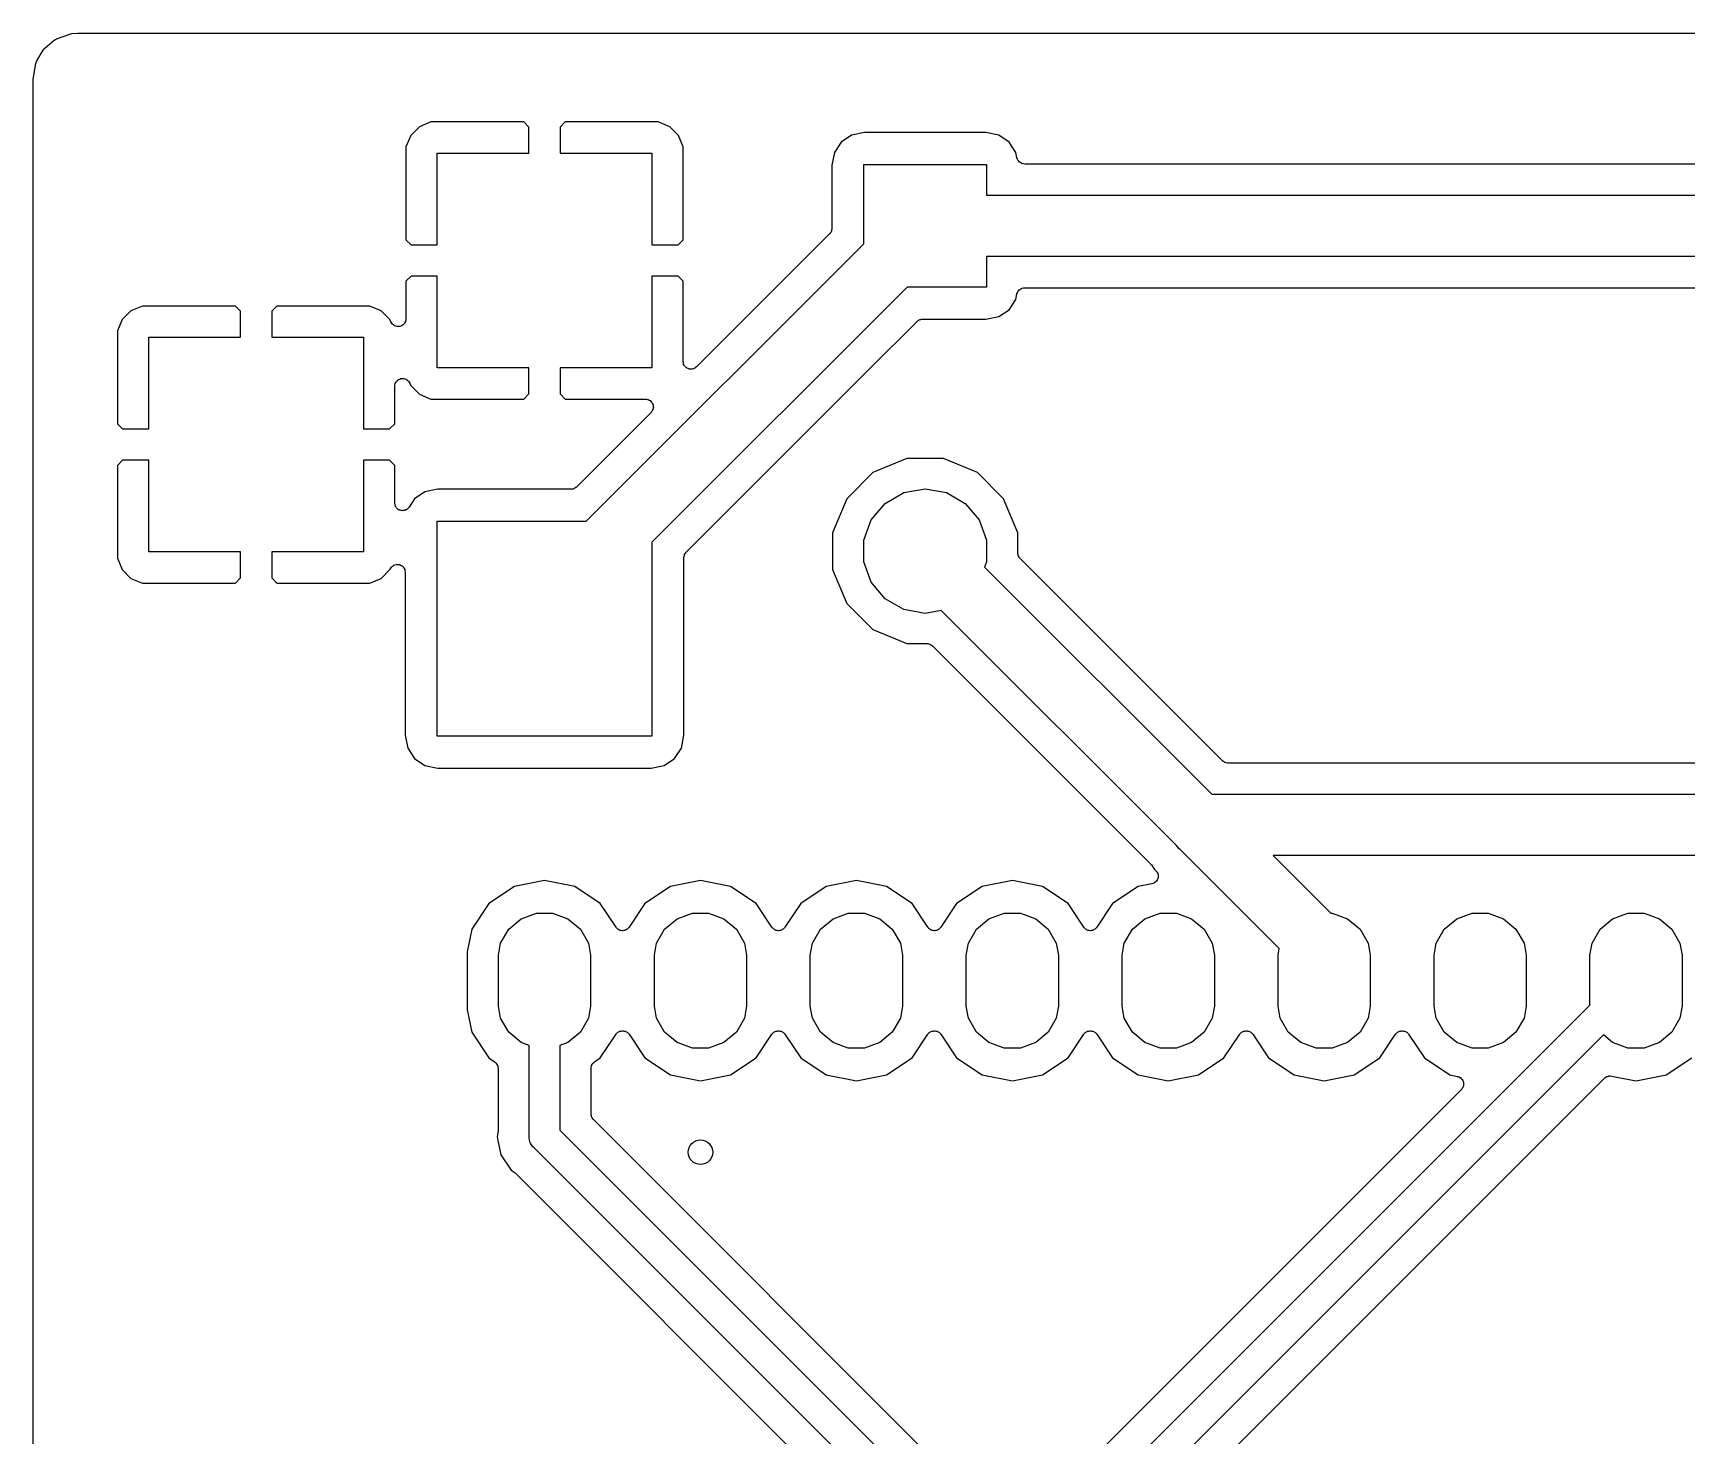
# Model space of a CAD drawing. Extents: x 106 to 188.7, y -135.7 to -88.7.
# Drawn here: x 105.97 to 132.91, y -111.56 to -88.7 of the extents above; entities that cross this region are included whole.
import ezdxf

# ---------------------------------------------------------------- set-up
doc = ezdxf.new("R2010")
doc.units = 0
doc.header["$MEASUREMENT"] = 0
doc.layers.add('BLACK', color=7, linetype='CONTINUOUS')

msp = doc.modelspace()

# ---------------------------------------------------------------- linework, layer by layer
at = {"layer": 'BLACK', "linetype": 'CONTINUOUS'}
for p, q in [((106.158, -88.9415), (106.311, -88.8132)), ((106.311, -88.8132), (106.332, -88.8009)), ((106.332, -88.8009), (106.349, -88.7912)), ((106.349, -88.7912), (106.566, -88.7125)), ((106.566, -88.7125), (106.582, -88.7096)), ((106.582, -88.7096), (106.598, -88.7053)), ((106.598, -88.7053), (106.699, -88.6965)), ((106.699, -88.6965), (106.704, -88.697)), ((106.704, -88.697), (106.71, -88.696)), ((106.71, -88.696), (187.9, -88.696)), ((106.015, -89.1895), (106.03, -89.148)), ((106.03, -89.148), (106.13, -88.9753)), ((106.13, -88.9753), (106.158, -88.9415)), ((106.13, -88.9753), (106.13, -88.9753)), ((105.97, -89.4459), (106.015, -89.1895)), ((105.968, -89.4679), (105.97, -89.457)), ((105.968, -127.777), (105.968, -89.4679)), ((105.97, -89.457), (105.97, -89.4459)), ((112.262, -90.2219), (112.119, -90.3648)), ((112.449, -90.1446), (112.262, -90.2219)), ((113.962, -90.1446), (112.449, -90.1446)), ((114.046, -90.229), (113.962, -90.1446)), ((114.046, -90.6526), (114.046, -90.229)), ((114.638, -90.1446), (114.554, -90.229)), ((114.554, -90.229), (114.554, -90.6526)), ((116.151, -90.1446), (114.638, -90.1446)), ((116.338, -90.2219), (116.151, -90.1446)), ((116.481, -90.3648), (116.338, -90.2219)), ((112.119, -90.3648), (112.042, -90.5516)), ((116.558, -90.5516), (116.481, -90.3648)), ((119.134, -90.4718), (119.021, -90.6398)), ((119.302, -90.3595), (119.134, -90.4718)), ((119.513, -90.3176), (119.302, -90.3595)), ((121.487, -90.3176), (119.513, -90.3176)), ((121.698, -90.3595), (121.487, -90.3176)), ((121.866, -90.4718), (121.698, -90.3595)), ((121.979, -90.6398), (121.866, -90.4718)), ((112.042, -90.5516), (112.042, -92.0643)), ((112.55, -92.1487), (112.55, -90.6526)), ((112.55, -90.6526), (114.046, -90.6526)), ((114.554, -90.6526), (116.05, -90.6526)), ((116.05, -90.6526), (116.05, -92.1487)), ((116.558, -92.0643), (116.558, -90.5516)), ((119.021, -90.6398), (118.98, -90.8505)), ((121.996, -90.7278), (121.979, -90.6398)), ((122.004, -90.7471), (121.996, -90.7278)), ((122.011, -90.7665), (122.004, -90.7471)), ((122.012, -90.7676), (122.011, -90.7665)), ((122.012, -90.7689), (122.012, -90.7676)), ((122.026, -90.7844), (122.012, -90.7689)), ((122.039, -90.8003), (122.026, -90.7844)), ((118.98, -90.8505), (118.98, -91.8803)), ((119.5, -92.1309), (119.5, -90.838)), ((119.5, -90.838), (121.5, -90.838)), ((121.5, -90.838), (121.5, -91.338)), ((122.04, -90.801), (122.039, -90.8003)), ((122.041, -90.802), (122.04, -90.801)), ((122.059, -90.812), (122.041, -90.802)), ((122.077, -90.8223), (122.059, -90.812)), ((122.079, -90.8226), (122.077, -90.8223)), ((122.08, -90.8233), (122.079, -90.8226)), ((122.1, -90.8264), (122.08, -90.8233)), ((122.121, -90.83), (122.1, -90.8264)), ((146.082, -90.83), (122.121, -90.83)), ((121.5, -91.338), (146.172, -91.338)), ((112.042, -92.0643), (112.126, -92.1487)), ((114.979, -96.6521), (119.5, -92.1309)), ((116.474, -92.1487), (116.558, -92.0643)), ((118.942, -91.9701), (116.775, -94.1376)), ((118.946, -91.9655), (118.942, -91.9701)), ((118.95, -91.9619), (118.946, -91.9655)), ((118.958, -91.9476), (118.95, -91.9619)), ((118.968, -91.934), (118.958, -91.9476)), ((118.969, -91.9286), (118.968, -91.934)), ((118.972, -91.9237), (118.969, -91.9286)), ((118.975, -91.9074), (118.972, -91.9237)), ((118.979, -91.8914), (118.975, -91.9074)), ((118.98, -91.8803), (118.979, -91.8858)), ((118.979, -91.8858), (118.979, -91.8914)), ((112.126, -92.1487), (112.55, -92.1487)), ((116.05, -92.1487), (116.474, -92.1487)), ((145.987, -92.338), (121.5, -92.338)), ((121.5, -92.338), (121.5, -92.838)), ((112.126, -92.6567), (112.042, -92.741)), ((112.55, -92.6567), (112.126, -92.6567)), ((112.55, -94.1527), (112.55, -92.6567)), ((116.474, -92.6567), (116.05, -92.6567)), ((116.05, -92.6567), (116.05, -94.1527)), ((116.558, -92.741), (116.474, -92.6567)), ((112.042, -92.741), (112.042, -93.3543)), ((120.207, -92.838), (116.05, -96.995)), ((116.558, -94.0478), (116.558, -92.741)), ((121.5, -92.838), (120.207, -92.838)), ((121.996, -92.9482), (122.004, -92.9289)), ((122.004, -92.9289), (122.011, -92.9095)), ((122.011, -92.9095), (122.012, -92.9084)), ((122.012, -92.9071), (122.026, -92.8916)), ((122.012, -92.9084), (122.012, -92.9071)), ((122.026, -92.8916), (122.039, -92.8757)), ((122.039, -92.8757), (122.04, -92.875)), ((122.04, -92.875), (122.041, -92.874)), ((122.041, -92.874), (122.059, -92.864)), ((122.059, -92.864), (122.077, -92.8537)), ((122.077, -92.8537), (122.079, -92.8534)), ((122.079, -92.8534), (122.08, -92.8527)), ((122.08, -92.8527), (122.1, -92.8496)), ((122.1, -92.8496), (122.121, -92.846)), ((122.121, -92.846), (134.101, -92.846)), ((107.75, -93.1443), (107.563, -93.2217)), ((109.263, -93.1443), (107.75, -93.1443)), ((109.347, -93.2287), (109.263, -93.1443)), ((109.939, -93.1443), (109.855, -93.2287)), ((111.452, -93.1443), (109.939, -93.1443)), ((111.639, -93.2217), (111.452, -93.1443)), ((121.698, -93.3165), (121.866, -93.2042)), ((121.866, -93.2042), (121.979, -93.0362)), ((121.979, -93.0362), (121.996, -92.9482)), ((107.42, -93.3646), (107.343, -93.5513)), ((107.563, -93.2217), (107.42, -93.3646)), ((109.347, -93.6523), (109.347, -93.2287)), ((109.855, -93.2287), (109.855, -93.6523)), ((111.782, -93.3646), (111.639, -93.2217)), ((111.798, -93.4029), (111.782, -93.3646)), ((111.808, -93.4192), (111.798, -93.4029)), ((111.818, -93.436), (111.808, -93.4192)), ((111.82, -93.4378), (111.818, -93.436)), ((111.821, -93.4401), (111.82, -93.4378)), ((111.837, -93.4519), (111.821, -93.4401)), ((111.851, -93.4643), (111.837, -93.4519)), ((111.854, -93.4653), (111.851, -93.4643)), ((111.856, -93.467), (111.854, -93.4653)), ((111.875, -93.4728), (111.856, -93.467)), ((111.893, -93.4794), (111.875, -93.4728)), ((111.896, -93.4794), (111.893, -93.4794)), ((111.898, -93.4802), (111.896, -93.4794)), ((111.918, -93.4794), (111.898, -93.4802)), ((111.937, -93.4794), (111.918, -93.4794)), ((111.94, -93.4784), (111.937, -93.4794)), ((111.942, -93.4783), (111.94, -93.4784)), ((111.96, -93.4709), (111.942, -93.4783)), ((111.978, -93.4643), (111.96, -93.4709)), ((111.981, -93.4625), (111.978, -93.4643)), ((111.983, -93.4614), (111.981, -93.4625)), ((111.997, -93.4484), (111.983, -93.4614)), ((112.012, -93.436), (111.997, -93.4484)), ((112.014, -93.4335), (112.012, -93.436)), ((112.016, -93.4316), (112.014, -93.4335)), ((112.025, -93.4145), (112.016, -93.4316)), ((112.034, -93.3978), (112.025, -93.4145)), ((112.035, -93.395), (112.034, -93.3978)), ((112.036, -93.3925), (112.035, -93.395)), ((112.039, -93.3734), (112.036, -93.3925)), ((112.042, -93.3543), (112.039, -93.3734)), ((119.588, -94.1759), (120.368, -93.3956)), ((120.368, -93.3956), (120.372, -93.3924)), ((120.372, -93.3924), (120.376, -93.3882)), ((120.376, -93.3882), (120.39, -93.3799)), ((120.39, -93.3799), (120.404, -93.3703)), ((120.404, -93.3703), (120.409, -93.3689)), ((120.409, -93.3689), (120.414, -93.3661)), ((120.414, -93.3661), (120.431, -93.3632)), ((120.431, -93.3632), (120.447, -93.3589)), ((120.447, -93.3589), (120.452, -93.3594)), ((120.452, -93.3594), (120.458, -93.3584)), ((120.458, -93.3584), (121.487, -93.3584)), ((121.487, -93.3584), (121.698, -93.3165)), ((107.343, -93.5513), (107.343, -95.064)), ((107.851, -95.1484), (107.851, -93.6523)), ((107.851, -93.6523), (109.347, -93.6523)), ((109.855, -93.6523), (111.351, -93.6523)), ((111.351, -93.6523), (111.351, -95.1484)), ((114.046, -94.1527), (112.55, -94.1527)), ((114.046, -94.5764), (114.046, -94.1527)), ((116.05, -94.1527), (114.554, -94.1527)), ((114.554, -94.1527), (114.554, -94.5764)), ((116.561, -94.0642), (116.558, -94.0478)), ((116.562, -94.0807), (116.561, -94.0642)), ((116.565, -94.0857), (116.562, -94.0807)), ((116.566, -94.0912), (116.565, -94.0857)), ((116.574, -94.1056), (116.566, -94.0912)), ((116.581, -94.1207), (116.574, -94.1056)), ((116.585, -94.1246), (116.581, -94.1207)), ((116.588, -94.1294), (116.585, -94.1246)), ((116.6, -94.1401), (116.588, -94.1294)), ((116.612, -94.1518), (116.6, -94.1401)), ((116.608, -97.1558), (119.588, -94.176)), ((116.617, -94.1542), (116.612, -94.1518)), ((116.622, -94.1578), (116.617, -94.1542)), ((116.637, -94.1635), (116.622, -94.1578)), ((116.652, -94.1705), (116.637, -94.1635)), ((116.658, -94.171), (116.652, -94.1705)), ((116.663, -94.1729), (116.658, -94.171)), ((116.68, -94.1729), (116.663, -94.1729)), ((116.696, -94.1743), (116.68, -94.1729)), ((116.702, -94.1729), (116.696, -94.1743)), ((116.707, -94.1729), (116.702, -94.1729)), ((116.723, -94.1672), (116.707, -94.1729)), ((116.739, -94.1629), (116.723, -94.1672)), ((116.743, -94.1597), (116.739, -94.1629)), ((116.749, -94.1578), (116.743, -94.1597)), ((116.761, -94.1471), (116.749, -94.1578)), ((116.775, -94.1376), (116.761, -94.1471)), ((119.588, -94.176), (119.588, -94.1759)), ((111.859, -94.4507), (111.862, -94.4317)), ((111.859, -95.064), (111.859, -94.4507)), ((111.862, -94.4317), (111.865, -94.4125)), ((111.865, -94.4125), (111.866, -94.4101)), ((111.866, -94.4101), (111.867, -94.4073)), ((111.867, -94.4073), (111.876, -94.3905)), ((111.876, -94.3905), (111.885, -94.3734)), ((111.885, -94.3734), (111.887, -94.3715)), ((111.887, -94.3715), (111.889, -94.3691)), ((111.889, -94.3691), (111.904, -94.3567)), ((111.904, -94.3567), (111.918, -94.3436)), ((111.918, -94.3436), (111.92, -94.3425)), ((111.92, -94.3425), (111.923, -94.3407)), ((111.923, -94.3407), (111.941, -94.3341)), ((111.941, -94.3341), (111.959, -94.3267)), ((111.959, -94.3267), (111.961, -94.3266)), ((111.961, -94.3266), (111.964, -94.3257)), ((111.964, -94.3257), (111.983, -94.3257)), ((111.983, -94.3257), (112.003, -94.3248)), ((112.003, -94.3248), (112.005, -94.3257)), ((112.005, -94.3257), (112.008, -94.3257)), ((112.008, -94.3257), (112.026, -94.3323)), ((112.026, -94.3323), (112.045, -94.3381)), ((112.045, -94.3381), (112.047, -94.3398)), ((112.047, -94.3398), (112.05, -94.3407)), ((112.05, -94.3407), (112.064, -94.3532)), ((112.064, -94.3532), (112.08, -94.3649)), ((112.08, -94.3649), (112.081, -94.3673)), ((112.081, -94.3673), (112.083, -94.3691)), ((112.083, -94.3691), (112.093, -94.3858)), ((112.093, -94.3858), (112.103, -94.4021)), ((112.103, -94.4021), (112.119, -94.4405)), ((112.119, -94.4405), (112.262, -94.5834)), ((112.262, -94.5834), (112.449, -94.6607)), ((112.449, -94.6607), (113.962, -94.6607)), ((113.962, -94.6607), (114.046, -94.5764)), ((114.554, -94.5764), (114.638, -94.6607)), ((114.638, -94.6607), (115.945, -94.6607)), ((115.945, -94.6607), (115.961, -94.6636)), ((115.961, -94.6636), (115.978, -94.665)), ((115.978, -94.665), (115.983, -94.6674)), ((115.983, -94.6674), (115.989, -94.6684)), ((115.989, -94.6684), (116.003, -94.6767)), ((116.003, -94.6767), (116.018, -94.6837)), ((116.018, -94.6837), (116.022, -94.6876)), ((116.022, -94.6876), (116.027, -94.6904)), ((116.027, -94.6904), (116.037, -94.7031)), ((116.037, -94.7031), (116.049, -94.7149)), ((116.049, -94.7149), (116.052, -94.7199)), ((116.052, -94.7199), (116.055, -94.7242)), ((116.055, -94.7242), (116.061, -94.7398)), ((116.065, -94.8254), (116.06, -94.8414)), ((116.061, -94.7398), (116.068, -94.7548)), ((116.07, -94.8098), (116.065, -94.8254)), ((116.068, -94.7548), (116.068, -94.7604)), ((116.068, -94.7604), (116.07, -94.7657)), ((116.07, -94.7657), (116.07, -94.7823)), ((116.07, -94.7823), (116.072, -94.7988)), ((116.072, -94.7988), (116.07, -94.8042)), ((116.07, -94.8042), (116.07, -94.8098)), ((107.343, -95.064), (107.427, -95.1484)), ((111.775, -95.1484), (111.859, -95.064)), ((116.035, -94.8775), (114.818, -96.0944)), ((116.044, -94.8639), (116.035, -94.8775)), ((116.055, -94.8512), (116.044, -94.8639)), ((116.057, -94.846), (116.055, -94.8512)), ((116.06, -94.8414), (116.057, -94.846)), ((107.427, -95.1484), (107.851, -95.1484)), ((111.351, -95.1484), (111.775, -95.1484)), ((120.2, -95.63), (119.646, -95.8596)), ((120.8, -95.63), (120.2, -95.63)), ((121.354, -95.8596), (120.8, -95.63)), ((107.427, -95.6564), (107.343, -95.7408)), ((107.343, -95.7408), (107.343, -97.2535)), ((107.851, -95.6564), (107.427, -95.6564)), ((107.851, -97.1525), (107.851, -95.6564)), ((111.775, -95.6564), (111.351, -95.6564)), ((111.351, -95.6564), (111.351, -97.1525)), ((111.859, -95.7408), (111.775, -95.6564)), ((111.859, -96.353), (111.859, -95.7408)), ((119.646, -95.8596), (119.222, -96.2838)), ((121.778, -96.2838), (121.354, -95.8596)), ((112.352, -96.1736), (112.184, -96.2858)), ((112.562, -96.1316), (112.352, -96.1736)), ((114.728, -96.1316), (112.562, -96.1316)), ((114.734, -96.1307), (114.728, -96.1316)), ((114.739, -96.1312), (114.734, -96.1307)), ((114.755, -96.1269), (114.739, -96.1312)), ((114.772, -96.124), (114.755, -96.1269)), ((114.777, -96.1212), (114.772, -96.124)), ((114.782, -96.1197), (114.777, -96.1212)), ((114.795, -96.1102), (114.782, -96.1197)), ((114.81, -96.1019), (114.795, -96.1102)), ((114.813, -96.0976), (114.81, -96.1019)), ((114.818, -96.0944), (114.813, -96.0976)), ((120.153, -96.1838), (120.5, -96.1226)), ((120.5, -96.1226), (120.847, -96.1838)), ((111.86, -96.3599), (111.859, -96.353)), ((111.86, -96.3668), (111.86, -96.3599)), ((111.864, -96.3815), (111.86, -96.3668)), ((111.867, -96.3965), (111.864, -96.3815)), ((111.87, -96.4025), (111.867, -96.3965)), ((111.872, -96.4092), (111.87, -96.4025)), ((111.881, -96.4215), (111.872, -96.4092)), ((111.889, -96.4346), (111.881, -96.4215)), ((111.894, -96.4391), (111.889, -96.4346)), ((111.898, -96.4448), (111.894, -96.4391)), ((111.911, -96.4532), (111.898, -96.4448)), ((112.072, -96.4444), (112.061, -96.4554)), ((112.083, -96.4346), (112.072, -96.4444)), ((112.087, -96.4286), (112.083, -96.4346)), ((112.092, -96.4236), (112.087, -96.4286)), ((112.184, -96.2858), (112.092, -96.4236)), ((119.222, -96.2838), (118.992, -96.838)), ((119.621, -96.6303), (119.847, -96.3601)), ((119.847, -96.3601), (120.153, -96.1838)), ((120.847, -96.1838), (121.153, -96.3601)), ((121.153, -96.3601), (121.379, -96.6303)), ((122.008, -96.838), (121.778, -96.2838)), ((111.923, -96.463), (111.911, -96.4532)), ((111.929, -96.4654), (111.923, -96.463)), ((111.935, -96.4693), (111.929, -96.4654)), ((111.95, -96.4729), (111.935, -96.4693)), ((111.964, -96.4781), (111.95, -96.4729)), ((111.971, -96.4781), (111.964, -96.4781)), ((111.978, -96.4797), (111.971, -96.4781)), ((111.993, -96.4781), (111.978, -96.4797)), ((112.008, -96.4781), (111.993, -96.4781)), ((112.015, -96.4757), (112.008, -96.4781)), ((112.022, -96.4749), (112.015, -96.4757)), ((112.035, -96.4682), (112.022, -96.4749)), ((112.05, -96.463), (112.035, -96.4682)), ((112.055, -96.4585), (112.05, -96.463)), ((112.061, -96.4554), (112.055, -96.4585)), ((112.55, -100.152), (112.55, -96.6521)), ((112.55, -96.6521), (114.979, -96.6521)), ((119.5, -96.9617), (119.621, -96.6303)), ((121.379, -96.6303), (121.5, -96.9617)), ((118.992, -96.838), (118.992, -97.438)), ((119.5, -97.3143), (119.5, -96.9617)), ((121.5, -96.9617), (121.5, -97.3143)), ((122.008, -97.1679), (122.008, -96.838)), ((107.343, -97.2535), (107.42, -97.4402)), ((109.347, -97.1525), (107.851, -97.1525)), ((109.347, -97.5761), (109.347, -97.1525)), ((111.351, -97.1525), (109.855, -97.1525)), ((109.855, -97.1525), (109.855, -97.5761)), ((116.05, -96.995), (116.05, -100.152)), ((116.57, -97.2456), (116.571, -97.2401)), ((116.57, -100.14), (116.57, -97.2456)), ((116.571, -97.2346), (116.575, -97.2185)), ((116.571, -97.2401), (116.571, -97.2346)), ((116.575, -97.2185), (116.578, -97.2022)), ((116.578, -97.2022), (116.581, -97.1974)), ((116.581, -97.1974), (116.582, -97.192)), ((116.582, -97.192), (116.592, -97.1784)), ((116.592, -97.1784), (116.6, -97.164)), ((116.6, -97.164), (116.604, -97.1604)), ((116.604, -97.1604), (116.608, -97.1558)), ((122.009, -97.1734), (122.008, -97.1679)), ((122.008, -97.1789), (122.009, -97.1734)), ((122.013, -97.195), (122.008, -97.1789)), ((122.016, -97.2113), (122.013, -97.195)), ((122.018, -97.2161), (122.016, -97.2113)), ((122.02, -97.2215), (122.018, -97.2161)), ((122.029, -97.2351), (122.02, -97.2215)), ((122.038, -97.2495), (122.029, -97.2351)), ((122.042, -97.2531), (122.038, -97.2495)), ((122.045, -97.2577), (122.042, -97.2531)), ((107.42, -97.4402), (107.563, -97.5831)), ((111.639, -97.5831), (111.782, -97.4402)), ((111.782, -97.4402), (111.785, -97.4319)), ((111.785, -97.4319), (111.796, -97.4156)), ((111.796, -97.4156), (111.805, -97.3989)), ((111.805, -97.3989), (111.807, -97.3971)), ((111.807, -97.3971), (111.809, -97.3947)), ((111.809, -97.3947), (111.824, -97.3829)), ((111.824, -97.3829), (111.839, -97.3705)), ((111.839, -97.3705), (111.842, -97.3696)), ((111.842, -97.3696), (111.844, -97.3678)), ((111.844, -97.3678), (111.862, -97.362)), ((111.862, -97.362), (111.88, -97.3554)), ((111.88, -97.3554), (111.883, -97.3554)), ((111.883, -97.3554), (111.886, -97.3546)), ((111.886, -97.3546), (111.905, -97.3554)), ((111.905, -97.3554), (111.925, -97.3554)), ((111.925, -97.3554), (111.927, -97.3564)), ((111.927, -97.3564), (111.93, -97.3565)), ((111.93, -97.3565), (111.948, -97.3639)), ((111.948, -97.3639), (111.966, -97.3705)), ((111.966, -97.3705), (111.968, -97.3723)), ((111.968, -97.3723), (111.971, -97.3734)), ((111.971, -97.3734), (111.985, -97.3864)), ((111.985, -97.3864), (112, -97.3989)), ((112, -97.3989), (112.001, -97.4013)), ((112.001, -97.4013), (112.003, -97.4032)), ((112.003, -97.4032), (112.012, -97.4203)), ((112.012, -97.4203), (112.022, -97.4371)), ((112.022, -97.4371), (112.022, -97.4398)), ((112.022, -97.4398), (112.024, -97.4423)), ((112.024, -97.4423), (112.026, -97.4615)), ((112.026, -97.4615), (112.029, -97.4805)), ((112.029, -97.4805), (112.029, -100.14)), ((118.992, -97.438), (119.222, -97.9922)), ((119.621, -97.6457), (119.5, -97.3143)), ((121.5, -97.3143), (121.469, -97.3998)), ((121.469, -97.3998), (125.169, -101.1)), ((125.342, -100.555), (122.045, -97.2577)), ((107.563, -97.5831), (107.75, -97.6605)), ((107.75, -97.6605), (109.263, -97.6605)), ((109.263, -97.6605), (109.347, -97.5761)), ((109.855, -97.5761), (109.939, -97.6605)), ((109.939, -97.6605), (111.452, -97.6605)), ((111.452, -97.6605), (111.639, -97.5831)), ((119.847, -97.9159), (119.621, -97.6457)), ((119.222, -97.9922), (119.646, -98.4164)), ((120.153, -98.0922), (119.847, -97.9159)), ((120.5, -98.1534), (120.153, -98.0922)), ((120.762, -98.1072), (120.5, -98.1534)), ((124.593, -101.938), (120.762, -98.1072)), ((119.646, -98.4164), (120.2, -98.646)), ((120.2, -98.646), (120.53, -98.646)), ((120.53, -98.646), (120.535, -98.647)), ((120.535, -98.647), (120.541, -98.6465)), ((120.541, -98.6465), (120.557, -98.6508)), ((120.557, -98.6508), (120.573, -98.6537)), ((120.573, -98.6537), (120.578, -98.6565)), ((120.578, -98.6565), (120.584, -98.6579)), ((120.584, -98.6579), (120.597, -98.6674)), ((120.597, -98.6674), (120.612, -98.6757)), ((120.612, -98.6757), (120.615, -98.68)), ((120.615, -98.68), (120.62, -98.6832)), ((120.62, -98.6832), (124.17, -102.234)), ((112.029, -100.14), (112.071, -100.35)), ((116.05, -100.152), (112.55, -100.152)), ((116.529, -100.35), (116.57, -100.14)), ((112.071, -100.35), (112.184, -100.518)), ((116.416, -100.518), (116.529, -100.35)), ((112.184, -100.518), (112.352, -100.631)), ((112.352, -100.631), (112.562, -100.673)), ((112.562, -100.673), (116.038, -100.673)), ((116.038, -100.673), (116.248, -100.631)), ((116.248, -100.631), (116.416, -100.518)), ((125.347, -100.558), (125.342, -100.555)), ((125.35, -100.562), (125.347, -100.558)), ((125.365, -100.571), (125.35, -100.562)), ((125.378, -100.58), (125.365, -100.571)), ((125.384, -100.582), (125.378, -100.58)), ((125.389, -100.584), (125.384, -100.582)), ((125.405, -100.587), (125.389, -100.584)), ((125.421, -100.592), (125.405, -100.587)), ((125.427, -100.591), (125.421, -100.592)), ((125.432, -100.592), (125.427, -100.591)), ((136.868, -100.592), (125.432, -100.592)), ((125.169, -101.1), (174.46, -101.1)), ((124.636, -101.989), (124.593, -101.938)), ((124.655, -102), (124.636, -101.989)), ((126.269, -103.614), (124.655, -102)), ((174.46, -102.1), (126.169, -102.1)), ((126.169, -102.1), (127.109, -103.04)), ((124.17, -102.234), (124.177, -102.244)), ((124.177, -102.244), (124.186, -102.253)), ((124.186, -102.253), (124.235, -102.327)), ((124.235, -102.327), (124.24, -102.33)), ((124.24, -102.33), (124.252, -102.342)), ((124.252, -102.342), (124.265, -102.352)), ((124.265, -102.352), (124.268, -102.357)), ((124.268, -102.357), (124.272, -102.361)), ((124.272, -102.361), (124.28, -102.376)), ((113.809, -102.605), (113.393, -102.883)), ((114.3, -102.508), (113.809, -102.605)), ((114.791, -102.605), (114.3, -102.508)), ((115.207, -102.883), (114.791, -102.605)), ((116.349, -102.605), (115.933, -102.883)), ((116.84, -102.508), (116.349, -102.605)), ((117.331, -102.605), (116.84, -102.508)), ((117.747, -102.883), (117.331, -102.605)), ((118.889, -102.605), (118.473, -102.883)), ((119.38, -102.508), (118.889, -102.605)), ((119.871, -102.605), (119.38, -102.508)), ((120.287, -102.883), (119.871, -102.605)), ((121.429, -102.605), (121.013, -102.883)), ((121.92, -102.508), (121.429, -102.605)), ((122.411, -102.605), (121.92, -102.508)), ((122.827, -102.883), (122.411, -102.605)), ((123.969, -102.605), (123.553, -102.883)), ((124.195, -102.56), (123.969, -102.605)), ((124.21, -102.554), (124.195, -102.56)), ((124.226, -102.55), (124.21, -102.554)), ((124.231, -102.546), (124.226, -102.55)), ((124.236, -102.544), (124.231, -102.546)), ((124.248, -102.533), (124.236, -102.544)), ((124.262, -102.524), (124.248, -102.533)), ((124.265, -102.519), (124.262, -102.524)), ((124.269, -102.515), (124.265, -102.519)), ((124.277, -102.501), (124.269, -102.515)), ((124.286, -102.487), (124.277, -102.501)), ((124.28, -102.376), (124.288, -102.39)), ((124.287, -102.481), (124.286, -102.487)), ((124.29, -102.477), (124.287, -102.481)), ((124.288, -102.39), (124.289, -102.395)), ((124.289, -102.395), (124.292, -102.4)), ((124.293, -102.46), (124.29, -102.477)), ((124.292, -102.4), (124.294, -102.417)), ((124.297, -102.444), (124.293, -102.46)), ((124.294, -102.417), (124.297, -102.433)), ((124.297, -102.433), (124.296, -102.439)), ((124.296, -102.439), (124.297, -102.444)), ((113.393, -102.883), (113.114, -103.3)), ((115.464, -103.268), (115.207, -102.883)), ((115.933, -102.883), (115.676, -103.268)), ((118.004, -103.268), (117.747, -102.883)), ((118.473, -102.883), (118.216, -103.268)), ((120.544, -103.268), (120.287, -102.883)), ((121.013, -102.883), (120.756, -103.268)), ((123.084, -103.268), (122.827, -102.883)), ((123.553, -102.883), (123.296, -103.268)), ((113.716, -103.301), (113.919, -103.131)), ((113.919, -103.131), (114.168, -103.04)), ((114.168, -103.04), (114.432, -103.04)), ((114.432, -103.04), (114.681, -103.131)), ((114.681, -103.131), (114.884, -103.301)), ((116.256, -103.301), (116.459, -103.131)), ((116.459, -103.131), (116.708, -103.04)), ((116.708, -103.04), (116.972, -103.04)), ((116.972, -103.04), (117.221, -103.131)), ((117.221, -103.131), (117.424, -103.301)), ((118.796, -103.301), (118.999, -103.131)), ((118.999, -103.131), (119.248, -103.04)), ((119.248, -103.04), (119.512, -103.04)), ((119.512, -103.04), (119.761, -103.131)), ((119.761, -103.131), (119.964, -103.301)), ((121.336, -103.301), (121.539, -103.131)), ((121.539, -103.131), (121.788, -103.04)), ((121.788, -103.04), (122.052, -103.04)), ((122.052, -103.04), (122.301, -103.131)), ((122.301, -103.131), (122.504, -103.301)), ((123.876, -103.301), (124.079, -103.131)), ((124.079, -103.131), (124.328, -103.04)), ((124.328, -103.04), (124.592, -103.04)), ((124.592, -103.04), (124.841, -103.131)), ((124.841, -103.131), (125.044, -103.301)), ((127.109, -103.04), (127.132, -103.04)), ((127.132, -103.04), (127.381, -103.131)), ((127.381, -103.131), (127.584, -103.301)), ((128.956, -103.301), (129.159, -103.131)), ((129.159, -103.131), (129.408, -103.04)), ((129.408, -103.04), (129.672, -103.04)), ((129.672, -103.04), (129.921, -103.131)), ((129.921, -103.131), (130.124, -103.301)), ((131.496, -103.301), (131.699, -103.131)), ((131.699, -103.131), (131.948, -103.04)), ((131.948, -103.04), (132.212, -103.04)), ((132.212, -103.04), (132.461, -103.131)), ((132.461, -103.131), (132.664, -103.301)), ((113.114, -103.3), (113.041, -103.667)), ((113.584, -103.53), (113.716, -103.301)), ((114.884, -103.301), (115.016, -103.53)), ((115.474, -103.278), (115.464, -103.268)), ((115.482, -103.289), (115.474, -103.278)), ((115.489, -103.294), (115.482, -103.289)), ((115.495, -103.3), (115.489, -103.294)), ((115.507, -103.306), (115.495, -103.3)), ((115.519, -103.314), (115.507, -103.306)), ((115.527, -103.316), (115.519, -103.314)), ((115.534, -103.319), (115.527, -103.316)), ((115.548, -103.321), (115.534, -103.319)), ((115.562, -103.324), (115.548, -103.321)), ((115.57, -103.323), (115.562, -103.324)), ((115.578, -103.324), (115.57, -103.323)), ((115.592, -103.321), (115.578, -103.324)), ((115.606, -103.319), (115.592, -103.321)), ((115.613, -103.316), (115.606, -103.319)), ((115.621, -103.314), (115.613, -103.316)), ((115.633, -103.306), (115.621, -103.314)), ((115.645, -103.3), (115.633, -103.306)), ((115.651, -103.294), (115.645, -103.3)), ((115.658, -103.289), (115.651, -103.294)), ((115.666, -103.278), (115.658, -103.289)), ((115.676, -103.268), (115.666, -103.278)), ((116.124, -103.53), (116.256, -103.301)), ((117.424, -103.301), (117.556, -103.53)), ((118.014, -103.278), (118.004, -103.268)), ((118.022, -103.289), (118.014, -103.278)), ((118.029, -103.294), (118.022, -103.289)), ((118.035, -103.3), (118.029, -103.294)), ((118.047, -103.306), (118.035, -103.3)), ((118.059, -103.314), (118.047, -103.306)), ((118.067, -103.316), (118.059, -103.314)), ((118.074, -103.319), (118.067, -103.316)), ((118.088, -103.321), (118.074, -103.319)), ((118.102, -103.324), (118.088, -103.321)), ((118.11, -103.323), (118.102, -103.324)), ((118.118, -103.324), (118.11, -103.323)), ((118.132, -103.321), (118.118, -103.324)), ((118.146, -103.319), (118.132, -103.321)), ((118.153, -103.316), (118.146, -103.319)), ((118.161, -103.314), (118.153, -103.316)), ((118.173, -103.306), (118.161, -103.314)), ((118.185, -103.3), (118.173, -103.306)), ((118.191, -103.294), (118.185, -103.3)), ((118.198, -103.289), (118.191, -103.294)), ((118.206, -103.278), (118.198, -103.289)), ((118.216, -103.268), (118.206, -103.278)), ((118.664, -103.53), (118.796, -103.301)), ((119.964, -103.301), (120.096, -103.53)), ((120.554, -103.278), (120.544, -103.268)), ((120.562, -103.289), (120.554, -103.278)), ((120.569, -103.294), (120.562, -103.289)), ((120.575, -103.3), (120.569, -103.294)), ((120.587, -103.306), (120.575, -103.3)), ((120.599, -103.314), (120.587, -103.306)), ((120.607, -103.316), (120.599, -103.314)), ((120.614, -103.319), (120.607, -103.316)), ((120.628, -103.321), (120.614, -103.319)), ((120.642, -103.324), (120.628, -103.321)), ((120.65, -103.323), (120.642, -103.324)), ((120.658, -103.324), (120.65, -103.323)), ((120.672, -103.321), (120.658, -103.324)), ((120.686, -103.319), (120.672, -103.321)), ((120.693, -103.316), (120.686, -103.319)), ((120.701, -103.314), (120.693, -103.316)), ((120.713, -103.306), (120.701, -103.314)), ((120.725, -103.3), (120.713, -103.306)), ((120.731, -103.294), (120.725, -103.3)), ((120.738, -103.289), (120.731, -103.294)), ((120.746, -103.278), (120.738, -103.289)), ((120.756, -103.268), (120.746, -103.278)), ((121.204, -103.53), (121.336, -103.301)), ((122.504, -103.301), (122.636, -103.53)), ((123.094, -103.278), (123.084, -103.268)), ((123.102, -103.289), (123.094, -103.278)), ((123.109, -103.294), (123.102, -103.289)), ((123.115, -103.3), (123.109, -103.294)), ((123.127, -103.306), (123.115, -103.3)), ((123.139, -103.314), (123.127, -103.306)), ((123.147, -103.316), (123.139, -103.314)), ((123.154, -103.319), (123.147, -103.316)), ((123.168, -103.321), (123.154, -103.319)), ((123.182, -103.324), (123.168, -103.321)), ((123.19, -103.323), (123.182, -103.324)), ((123.198, -103.324), (123.19, -103.323)), ((123.212, -103.321), (123.198, -103.324)), ((123.226, -103.319), (123.212, -103.321)), ((123.233, -103.316), (123.226, -103.319)), ((123.241, -103.314), (123.233, -103.316)), ((123.253, -103.306), (123.241, -103.314)), ((123.265, -103.3), (123.253, -103.306)), ((123.271, -103.294), (123.265, -103.3)), ((123.278, -103.289), (123.271, -103.294)), ((123.286, -103.278), (123.278, -103.289)), ((123.296, -103.268), (123.286, -103.278)), ((123.744, -103.53), (123.876, -103.301)), ((125.044, -103.301), (125.176, -103.53)), ((127.584, -103.301), (127.716, -103.53)), ((128.824, -103.53), (128.956, -103.301)), ((130.124, -103.301), (130.256, -103.53)), ((131.364, -103.53), (131.496, -103.301)), ((132.664, -103.301), (132.796, -103.53)), ((113.041, -103.667), (113.041, -104.613)), ((113.549, -103.725), (113.584, -103.53)), ((115.016, -103.53), (115.051, -103.725)), ((116.089, -103.725), (116.124, -103.53)), ((117.556, -103.53), (117.591, -103.725)), ((118.629, -103.725), (118.664, -103.53)), ((120.096, -103.53), (120.131, -103.725)), ((121.169, -103.725), (121.204, -103.53)), ((122.636, -103.53), (122.671, -103.725)), ((123.709, -103.725), (123.744, -103.53)), ((125.176, -103.53), (125.211, -103.725)), ((126.249, -103.725), (126.269, -103.614)), ((127.716, -103.53), (127.751, -103.725)), ((128.789, -103.725), (128.824, -103.53)), ((130.256, -103.53), (130.291, -103.725)), ((131.329, -103.725), (131.364, -103.53)), ((132.796, -103.53), (132.831, -103.725)), ((113.549, -104.555), (113.549, -103.725)), ((115.051, -103.725), (115.051, -104.555)), ((116.089, -104.555), (116.089, -103.725)), ((117.591, -103.725), (117.591, -104.555)), ((118.629, -104.555), (118.629, -103.725)), ((120.131, -103.725), (120.131, -104.555)), ((121.169, -104.555), (121.169, -103.725)), ((122.671, -103.725), (122.671, -104.555)), ((123.709, -104.555), (123.709, -103.725)), ((125.211, -103.725), (125.211, -104.555)), ((126.249, -104.555), (126.249, -103.725)), ((127.751, -103.725), (127.751, -104.555)), ((128.789, -104.555), (128.789, -103.725)), ((130.291, -103.725), (130.291, -104.555)), ((131.329, -104.537), (131.329, -103.725)), ((132.831, -103.725), (132.831, -104.555)), ((113.041, -104.613), (113.114, -104.98)), ((113.584, -104.75), (113.549, -104.555)), ((113.716, -104.979), (113.584, -104.75)), ((115.016, -104.75), (114.884, -104.979)), ((115.051, -104.555), (115.016, -104.75)), ((116.124, -104.75), (116.089, -104.555)), ((116.256, -104.979), (116.124, -104.75)), ((117.556, -104.75), (117.424, -104.979)), ((117.591, -104.555), (117.556, -104.75)), ((118.664, -104.75), (118.629, -104.555)), ((118.796, -104.979), (118.664, -104.75)), ((120.096, -104.75), (119.964, -104.979)), ((120.131, -104.555), (120.096, -104.75)), ((121.204, -104.75), (121.169, -104.555)), ((121.336, -104.979), (121.204, -104.75)), ((122.636, -104.75), (122.504, -104.979)), ((122.671, -104.555), (122.636, -104.75)), ((123.09, -112.776), (131.329, -104.537)), ((123.744, -104.75), (123.709, -104.555)), ((123.876, -104.979), (123.744, -104.75)), ((125.176, -104.75), (125.044, -104.979)), ((125.211, -104.555), (125.176, -104.75)), ((126.284, -104.75), (126.249, -104.555)), ((126.416, -104.979), (126.284, -104.75)), ((127.716, -104.75), (127.584, -104.979)), ((127.751, -104.555), (127.716, -104.75)), ((128.824, -104.75), (128.789, -104.555)), ((128.956, -104.979), (128.824, -104.75)), ((130.256, -104.75), (130.124, -104.979)), ((130.291, -104.555), (130.256, -104.75)), ((132.796, -104.75), (132.664, -104.979)), ((132.831, -104.555), (132.796, -104.75)), ((113.114, -104.98), (113.393, -105.397)), ((113.919, -105.149), (113.716, -104.979)), ((114.884, -104.979), (114.681, -105.149)), ((115.207, -105.397), (115.464, -105.012)), ((115.464, -105.012), (115.474, -105.002)), ((115.474, -105.002), (115.482, -104.991)), ((115.482, -104.991), (115.489, -104.986)), ((115.489, -104.986), (115.495, -104.98)), ((115.495, -104.98), (115.507, -104.974)), ((115.507, -104.974), (115.519, -104.966)), ((115.519, -104.966), (115.527, -104.964)), ((115.527, -104.964), (115.534, -104.961)), ((115.534, -104.961), (115.548, -104.959)), ((115.548, -104.959), (115.562, -104.956)), ((115.562, -104.956), (115.57, -104.957)), ((115.57, -104.957), (115.578, -104.956)), ((115.578, -104.956), (115.592, -104.959)), ((115.592, -104.959), (115.606, -104.961)), ((115.606, -104.961), (115.613, -104.964)), ((115.613, -104.964), (115.621, -104.966)), ((115.621, -104.966), (115.633, -104.974)), ((115.633, -104.974), (115.645, -104.98)), ((115.645, -104.98), (115.651, -104.986)), ((115.651, -104.986), (115.658, -104.991)), ((115.658, -104.991), (115.666, -105.002)), ((115.666, -105.002), (115.676, -105.012)), ((115.676, -105.012), (115.933, -105.397)), ((116.459, -105.149), (116.256, -104.979)), ((117.424, -104.979), (117.221, -105.149)), ((117.747, -105.397), (118.004, -105.012)), ((118.004, -105.012), (118.014, -105.002)), ((118.014, -105.002), (118.022, -104.991)), ((118.022, -104.991), (118.029, -104.986)), ((118.029, -104.986), (118.035, -104.98)), ((118.035, -104.98), (118.047, -104.974)), ((118.047, -104.974), (118.059, -104.966)), ((118.059, -104.966), (118.067, -104.964)), ((118.067, -104.964), (118.074, -104.961)), ((118.074, -104.961), (118.088, -104.959)), ((118.088, -104.959), (118.102, -104.956)), ((118.102, -104.956), (118.11, -104.957)), ((118.11, -104.957), (118.118, -104.956)), ((118.118, -104.956), (118.132, -104.959)), ((118.132, -104.959), (118.146, -104.961)), ((118.146, -104.961), (118.153, -104.964)), ((118.153, -104.964), (118.161, -104.966)), ((118.161, -104.966), (118.173, -104.974)), ((118.173, -104.974), (118.185, -104.98)), ((118.185, -104.98), (118.191, -104.986)), ((118.191, -104.986), (118.198, -104.991)), ((118.198, -104.991), (118.206, -105.002)), ((118.206, -105.002), (118.216, -105.012)), ((118.216, -105.012), (118.473, -105.397)), ((118.999, -105.149), (118.796, -104.979)), ((119.964, -104.979), (119.761, -105.149)), ((120.287, -105.397), (120.544, -105.012)), ((120.544, -105.012), (120.554, -105.002)), ((120.554, -105.002), (120.562, -104.991)), ((120.562, -104.991), (120.569, -104.986)), ((120.569, -104.986), (120.575, -104.98)), ((120.575, -104.98), (120.587, -104.974)), ((120.587, -104.974), (120.599, -104.966)), ((120.599, -104.966), (120.607, -104.964)), ((120.607, -104.964), (120.614, -104.961)), ((120.614, -104.961), (120.628, -104.959)), ((120.628, -104.959), (120.642, -104.956)), ((120.642, -104.956), (120.65, -104.957)), ((120.65, -104.957), (120.658, -104.956)), ((120.658, -104.956), (120.672, -104.959)), ((120.672, -104.959), (120.686, -104.961)), ((120.686, -104.961), (120.693, -104.964)), ((120.693, -104.964), (120.701, -104.966)), ((120.701, -104.966), (120.713, -104.974)), ((120.713, -104.974), (120.725, -104.98)), ((120.725, -104.98), (120.731, -104.986)), ((120.731, -104.986), (120.738, -104.991)), ((120.738, -104.991), (120.746, -105.002)), ((120.746, -105.002), (120.756, -105.012)), ((120.756, -105.012), (121.013, -105.397)), ((121.539, -105.149), (121.336, -104.979)), ((122.504, -104.979), (122.301, -105.149)), ((122.827, -105.397), (123.084, -105.012)), ((123.084, -105.012), (123.094, -105.002)), ((123.094, -105.002), (123.102, -104.991)), ((123.102, -104.991), (123.109, -104.986)), ((123.109, -104.986), (123.115, -104.98)), ((123.115, -104.98), (123.127, -104.974)), ((123.127, -104.974), (123.139, -104.966)), ((123.139, -104.966), (123.147, -104.964)), ((123.147, -104.964), (123.154, -104.961)), ((123.154, -104.961), (123.168, -104.959)), ((123.168, -104.959), (123.182, -104.956)), ((123.182, -104.956), (123.19, -104.957)), ((123.19, -104.957), (123.198, -104.956)), ((123.198, -104.956), (123.212, -104.959)), ((123.212, -104.959), (123.226, -104.961)), ((123.226, -104.961), (123.233, -104.964)), ((123.233, -104.964), (123.241, -104.966)), ((123.241, -104.966), (123.253, -104.974)), ((123.253, -104.974), (123.265, -104.98)), ((123.265, -104.98), (123.271, -104.986)), ((123.271, -104.986), (123.278, -104.991)), ((123.278, -104.991), (123.286, -105.002)), ((123.286, -105.002), (123.296, -105.012)), ((123.296, -105.012), (123.553, -105.397)), ((131.55, -105.024), (123.509, -113.064)), ((124.079, -105.149), (123.876, -104.979)), ((125.044, -104.979), (124.841, -105.149)), ((125.367, -105.397), (125.624, -105.012)), ((125.624, -105.012), (125.634, -105.002)), ((125.634, -105.002), (125.642, -104.991)), ((125.642, -104.991), (125.649, -104.986)), ((125.649, -104.986), (125.655, -104.98)), ((125.655, -104.98), (125.667, -104.974)), ((125.667, -104.974), (125.679, -104.966)), ((125.679, -104.966), (125.687, -104.964)), ((125.687, -104.964), (125.694, -104.961)), ((125.694, -104.961), (125.708, -104.959)), ((125.708, -104.959), (125.722, -104.956)), ((125.722, -104.956), (125.73, -104.957)), ((125.73, -104.957), (125.738, -104.956)), ((125.738, -104.956), (125.752, -104.959)), ((125.752, -104.959), (125.766, -104.961)), ((125.766, -104.961), (125.773, -104.964)), ((125.773, -104.964), (125.781, -104.966)), ((125.781, -104.966), (125.793, -104.974)), ((125.793, -104.974), (125.805, -104.98)), ((125.805, -104.98), (125.811, -104.986)), ((125.811, -104.986), (125.818, -104.991)), ((125.818, -104.991), (125.826, -105.002)), ((125.826, -105.002), (125.836, -105.012)), ((125.836, -105.012), (126.093, -105.397)), ((126.619, -105.149), (126.416, -104.979)), ((127.584, -104.979), (127.381, -105.149)), ((127.907, -105.397), (128.164, -105.012)), ((128.164, -105.012), (128.174, -105.002)), ((128.174, -105.002), (128.182, -104.991)), ((128.182, -104.991), (128.189, -104.986)), ((128.189, -104.986), (128.195, -104.98)), ((128.195, -104.98), (128.207, -104.974)), ((128.207, -104.974), (128.219, -104.966)), ((128.219, -104.966), (128.227, -104.964)), ((128.227, -104.964), (128.234, -104.961)), ((128.234, -104.961), (128.248, -104.959)), ((128.248, -104.959), (128.262, -104.956)), ((128.262, -104.956), (128.27, -104.957)), ((128.27, -104.957), (128.278, -104.956)), ((128.278, -104.956), (128.292, -104.959)), ((128.292, -104.959), (128.306, -104.961)), ((128.306, -104.961), (128.313, -104.964)), ((128.313, -104.964), (128.321, -104.966)), ((128.321, -104.966), (128.333, -104.974)), ((128.333, -104.974), (128.345, -104.98)), ((128.345, -104.98), (128.351, -104.986)), ((128.351, -104.986), (128.358, -104.991)), ((128.358, -104.991), (128.366, -105.002)), ((128.366, -105.002), (128.376, -105.012)), ((128.376, -105.012), (128.633, -105.397)), ((129.159, -105.149), (128.956, -104.979)), ((130.124, -104.979), (129.921, -105.149)), ((131.699, -105.149), (131.55, -105.024)), ((132.664, -104.979), (132.461, -105.149)), ((114.05, -105.197), (113.919, -105.149)), ((114.05, -105.762), (114.05, -105.197)), ((114.681, -105.149), (114.55, -105.197)), ((114.55, -105.197), (114.55, -106.576)), ((116.708, -105.24), (116.459, -105.149)), ((116.972, -105.24), (116.708, -105.24)), ((117.221, -105.149), (116.972, -105.24)), ((119.248, -105.24), (118.999, -105.149)), ((119.512, -105.24), (119.248, -105.24)), ((119.761, -105.149), (119.512, -105.24)), ((121.788, -105.24), (121.539, -105.149)), ((122.052, -105.24), (121.788, -105.24)), ((122.301, -105.149), (122.052, -105.24)), ((124.328, -105.24), (124.079, -105.149)), ((124.592, -105.24), (124.328, -105.24)), ((124.841, -105.149), (124.592, -105.24)), ((126.868, -105.24), (126.619, -105.149)), ((127.132, -105.24), (126.868, -105.24)), ((127.381, -105.149), (127.132, -105.24)), ((129.408, -105.24), (129.159, -105.149)), ((129.672, -105.24), (129.408, -105.24)), ((129.921, -105.149), (129.672, -105.24)), ((131.948, -105.24), (131.699, -105.149)), ((132.212, -105.24), (131.948, -105.24)), ((132.461, -105.149), (132.212, -105.24)), ((113.393, -105.397), (113.486, -105.459)), ((113.486, -105.459), (113.499, -105.471)), ((113.499, -105.471), (113.512, -105.483)), ((113.512, -105.483), (113.514, -105.486)), ((113.514, -105.486), (113.517, -105.489)), ((113.517, -105.489), (113.525, -105.505)), ((113.525, -105.505), (113.534, -105.521)), ((113.534, -105.521), (113.535, -105.525)), ((113.535, -105.525), (113.537, -105.529)), ((113.537, -105.529), (113.539, -105.547)), ((113.539, -105.547), (113.542, -105.564)), ((113.542, -105.564), (113.542, -105.827)), ((115.058, -105.564), (115.061, -105.547)), ((115.058, -106.313), (115.058, -105.564)), ((115.061, -105.547), (115.063, -105.529)), ((115.063, -105.529), (115.065, -105.525)), ((115.065, -105.525), (115.066, -105.521)), ((115.066, -105.521), (115.075, -105.505)), ((115.075, -105.505), (115.083, -105.489)), ((115.083, -105.489), (115.086, -105.486)), ((115.086, -105.486), (115.088, -105.483)), ((115.088, -105.483), (115.101, -105.471)), ((115.101, -105.471), (115.114, -105.459)), ((115.114, -105.459), (115.207, -105.397)), ((115.933, -105.397), (116.349, -105.675)), ((117.331, -105.675), (117.747, -105.397)), ((118.473, -105.397), (118.889, -105.675)), ((119.871, -105.675), (120.287, -105.397)), ((121.013, -105.397), (121.429, -105.675)), ((122.411, -105.675), (122.827, -105.397)), ((123.553, -105.397), (123.969, -105.675)), ((124.951, -105.675), (125.367, -105.397)), ((126.093, -105.397), (126.509, -105.675)), ((127.491, -105.675), (127.907, -105.397)), ((128.633, -105.397), (129.049, -105.675)), ((132.571, -105.675), (132.987, -105.397)), ((113.542, -105.827), (113.542, -105.827)), ((113.542, -105.827), (113.542, -106.593)), ((114.05, -106.669), (114.05, -105.762)), ((114.05, -105.762), (114.05, -105.762)), ((116.349, -105.675), (116.84, -105.772)), ((116.84, -105.772), (117.331, -105.675)), ((118.889, -105.675), (119.38, -105.772)), ((119.38, -105.772), (119.871, -105.675)), ((121.429, -105.675), (121.92, -105.772)), ((121.92, -105.772), (122.411, -105.675)), ((123.969, -105.675), (124.46, -105.772)), ((124.055, -113.237), (131.564, -105.727)), ((124.46, -105.772), (124.951, -105.675)), ((126.509, -105.675), (127, -105.772)), ((127, -105.772), (127.491, -105.675)), ((129.049, -105.675), (129.17, -105.699)), ((129.17, -105.699), (129.174, -105.7)), ((129.174, -105.7), (129.178, -105.701)), ((129.178, -105.701), (129.194, -105.708)), ((129.194, -105.708), (129.211, -105.715)), ((129.211, -105.715), (129.214, -105.718)), ((129.214, -105.718), (129.218, -105.719)), ((129.218, -105.719), (129.231, -105.732)), ((129.231, -105.732), (129.244, -105.744)), ((129.244, -105.744), (129.246, -105.748)), ((129.246, -105.748), (129.249, -105.751)), ((129.249, -105.751), (129.257, -105.767)), ((129.26, -105.877), (129.25, -105.892)), ((129.257, -105.767), (129.265, -105.783)), ((129.261, -105.873), (129.26, -105.877)), ((129.263, -105.869), (129.261, -105.873)), ((129.267, -105.852), (129.263, -105.869)), ((129.265, -105.783), (129.266, -105.787)), ((129.266, -105.787), (129.268, -105.791)), ((129.272, -105.834), (129.267, -105.852)), ((129.268, -105.791), (129.269, -105.808)), ((129.269, -105.808), (129.272, -105.826)), ((129.272, -105.826), (129.271, -105.83)), ((129.271, -105.83), (129.272, -105.834)), ((131.564, -105.727), (131.579, -105.717)), ((131.579, -105.717), (131.593, -105.706)), ((131.593, -105.706), (131.597, -105.705)), ((131.597, -105.705), (131.601, -105.702)), ((131.601, -105.702), (131.618, -105.698)), ((131.618, -105.698), (131.635, -105.692)), ((131.635, -105.692), (131.639, -105.692)), ((131.639, -105.692), (131.643, -105.691)), ((131.643, -105.691), (131.661, -105.692)), ((131.661, -105.692), (131.679, -105.693)), ((131.679, -105.693), (132.08, -105.772)), ((132.08, -105.772), (132.571, -105.675)), ((129.235, -105.913), (122.785, -112.363)), ((129.237, -105.91), (129.235, -105.913)), ((129.241, -105.907), (129.237, -105.91)), ((129.25, -105.892), (129.241, -105.907)), ((115.059, -106.319), (115.058, -106.313)), ((115.058, -106.324), (115.059, -106.319)), ((115.063, -106.341), (115.058, -106.324)), ((115.066, -106.357), (115.063, -106.341)), ((115.068, -106.362), (115.066, -106.357)), ((115.07, -106.367), (115.068, -106.362)), ((115.079, -106.381), (115.07, -106.367)), ((115.088, -106.395), (115.079, -106.381)), ((115.092, -106.399), (115.088, -106.395)), ((115.095, -106.403), (115.092, -106.399)), ((121.055, -112.363), (115.095, -106.403)), ((113.54, -106.618), (113.527, -106.68)), ((113.527, -106.68), (113.54, -106.742)), ((113.542, -106.593), (113.54, -106.605)), ((113.54, -106.605), (113.54, -106.618)), ((114.047, -106.702), (114.05, -106.669)), ((114.55, -106.576), (120.75, -112.776)), ((113.54, -106.742), (113.54, -106.742)), ((113.54, -106.742), (113.586, -106.976)), ((114.056, -106.734), (114.047, -106.702)), ((114.061, -106.767), (114.056, -106.734)), ((114.067, -106.776), (114.061, -106.767)), ((114.07, -106.787), (114.067, -106.776)), ((114.089, -106.814), (114.07, -106.787)), ((114.106, -106.843), (114.089, -106.814)), ((114.131, -106.864), (114.106, -106.843)), ((120.331, -113.064), (114.131, -106.864)), ((113.586, -106.976), (113.754, -107.226)), ((113.754, -107.226), (113.806, -107.262)), ((113.806, -107.262), (113.815, -107.27)), ((113.815, -107.27), (113.826, -107.278)), ((113.826, -107.278), (119.785, -113.237))]:
    msp.add_line(p, q, dxfattribs=at)
at = {"layer": 'BLACK'}
msp.add_circle((116.84, -106.934), 0.2, dxfattribs=at)

doc.saveas('drawing.dxf')
